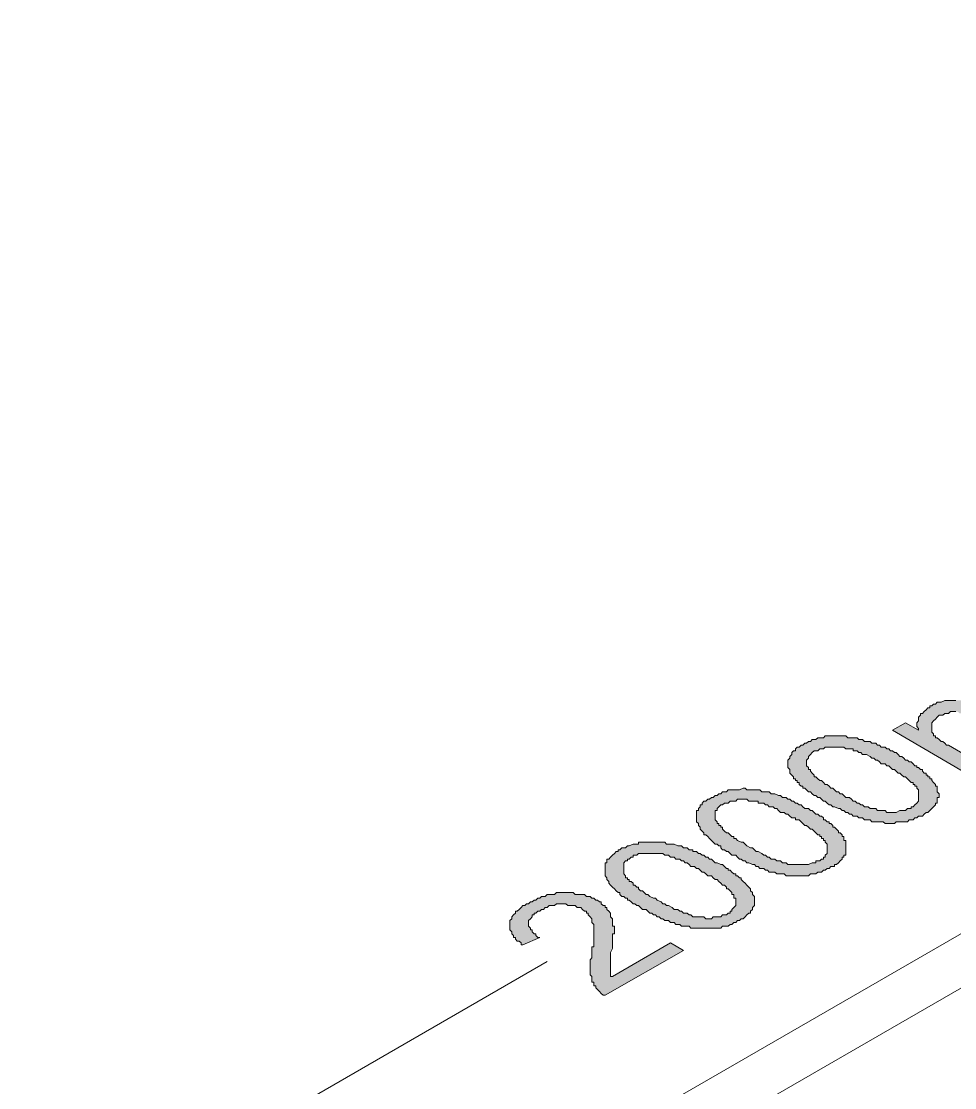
# Model space of a CAD drawing. Header units: inches. Extents: x -430764 to 256483, y 7374 to 217374.
# Drawn here: x 50618 to 60927, y 56700 to 68480 of the extents above; entities that cross this region are included whole.
import ezdxf

# ---------------------------------------------------------------- set-up
doc = ezdxf.new("R2010")
doc.units = ezdxf.units.IN
doc.header["$MEASUREMENT"] = 0
doc.layers.add('Background Stuff', color=252, linetype='Continuous', lineweight=5)
doc.layers.add('Layer 1', color=7, linetype='Continuous')

# ---------------------------------------------------------------- blocks, each defined once
blk = doc.blocks.new('block 3')
at = {"layer": 'Layer 1'}
h = blk.add_hatch(color=255, dxfattribs=at)
h.dxf.hatch_style = 2
h.paths.add_polyline_path([(428.805, -630.367), (424.063, -627.585), (424.784, -627.173), (425.506, -627.585), (425.506, -627.481), (425.403, -627.379), (425.403, -627.275), (425.403, -627.173), (425.506, -627.069), (425.506, -626.966), (425.506, -626.863), (425.609, -626.76), (425.609, -626.658), (425.712, -626.658), (425.815, -626.554), (425.918, -626.451), (426.021, -626.348), (426.124, -626.348), (426.124, -626.245), (426.228, -626.245), (426.331, -626.142), (426.433, -626.142), (426.537, -626.039), (426.64, -626.039), (426.743, -626.039), (426.949, -625.937), (427.052, -625.937), (427.155, -625.937), (427.258, -625.937), (427.361, -625.937), (427.464, -625.937), (427.567, -625.937), (427.773, -625.937), (427.877, -625.937), (427.98, -625.937), (428.083, -625.937), (428.186, -625.937), (428.289, -626.039), (428.289, -625.937), (428.289, -625.832), (428.289, -625.729), (428.289, -625.626), (428.289, -625.523), (428.289, -625.421), (428.289, -625.317), (428.392, -625.213), (428.392, -625.11), (428.495, -625.11), (428.495, -625.008), (428.598, -624.904), (428.701, -624.802), (428.805, -624.802), (428.908, -624.698), (429.01, -624.596), (429.113, -624.596), (429.32, -624.492), (429.422, -624.492), (429.526, -624.389), (429.629, -624.389), (429.732, -624.389), (429.835, -624.286), (429.938, -624.286), (430.041, -624.286), (430.145, -624.286), (430.247, -624.286), (430.351, -624.286), (430.454, -624.286), (430.557, -624.286), (430.66, -624.286), (430.763, -624.286), (430.866, -624.286), (430.969, -624.286), (431.072, -624.389), (431.175, -624.389), (431.278, -624.389), (431.382, -624.492), (431.485, -624.492), (431.587, -624.596), (431.69, -624.596), (431.794, -624.698), (431.897, -624.698), (432, -624.698), (435.298, -626.658), (434.474, -627.069), (431.485, -625.317), (431.382, -625.317), (431.278, -625.213), (431.175, -625.213), (431.072, -625.11), (430.969, -625.11), (430.866, -625.008), (430.763, -625.008), (430.66, -625.008), (430.557, -625.008), (430.454, -625.008), (430.351, -625.008), (430.247, -625.008), (430.041, -625.008), (429.938, -625.008), (429.835, -625.008), (429.732, -625.008), (429.629, -625.11), (429.526, -625.11), (429.422, -625.213), (429.32, -625.317), (429.217, -625.317), (429.113, -625.421), (429.113, -625.523), (429.01, -625.523), (429.01, -625.626), (429.01, -625.729), (429.01, -625.832), (429.01, -625.937), (429.01, -626.039), (429.01, -626.142), (429.113, -626.142), (429.113, -626.245), (429.217, -626.245), (429.217, -626.348), (429.32, -626.451), (429.422, -626.451), (429.526, -626.554), (429.629, -626.554), (429.732, -626.658), (432.412, -628.203), (431.69, -628.719), (428.598, -626.966), (428.495, -626.863), (428.392, -626.76), (428.289, -626.76), (428.083, -626.76), (427.98, -626.658), (427.877, -626.658), (427.773, -626.658), (427.67, -626.554), (427.567, -626.554), (427.464, -626.554), (427.361, -626.554), (427.258, -626.554), (427.155, -626.658), (427.052, -626.658), (426.949, -626.658), (426.846, -626.76), (426.743, -626.76), (426.64, -626.76), (426.537, -626.863), (426.433, -626.966), (426.331, -627.069), (426.228, -627.173), (426.228, -627.275), (426.228, -627.379), (426.228, -627.481), (426.228, -627.585), (426.228, -627.688), (426.331, -627.791), (426.331, -627.895), (426.433, -627.895), (426.433, -627.997), (426.537, -627.997), (426.64, -628.101), (426.743, -628.203), (426.846, -628.203), (426.949, -628.307), (427.052, -628.409), (427.155, -628.409), (429.629, -629.853)])
h = blk.add_hatch(color=255, dxfattribs=at)
h.dxf.hatch_style = 2
h.paths.add_polyline_path([(421.177, -631.091), (421.279, -631.091), (421.383, -631.193), (421.486, -631.296), (421.692, -631.296), (421.795, -631.398), (421.898, -631.502), (422.001, -631.502), (422.104, -631.604), (422.207, -631.604), (422.311, -631.708), (422.414, -631.708), (422.516, -631.812), (422.619, -631.812), (422.723, -631.812), (422.826, -631.914), (422.929, -631.914), (423.032, -631.914), (423.135, -631.914), (423.238, -632.018), (423.341, -632.018), (423.444, -632.018), (423.547, -632.018), (423.65, -632.018), (423.753, -632.12), (423.959, -632.12), (424.063, -632.12), (424.166, -632.12), (424.269, -632.12), (424.475, -632.018), (424.579, -632.018), (424.681, -632.018), (424.784, -632.018), (424.888, -631.914), (424.991, -631.914), (425.093, -631.914), (425.093, -631.812), (425.196, -631.812), (425.3, -631.708), (425.403, -631.604), (425.506, -631.502), (425.506, -631.398), (425.506, -631.296), (425.506, -631.193), (425.506, -631.091), (425.506, -630.985), (425.506, -630.884), (425.403, -630.78), (425.403, -630.678), (425.3, -630.678), (425.3, -630.574), (425.196, -630.574), (425.196, -630.472), (425.093, -630.472), (424.991, -630.367), (424.888, -630.265), (424.784, -630.162), (424.681, -630.162), (424.579, -630.059), (424.475, -629.956), (424.372, -629.956), (424.269, -629.853), (424.166, -629.75), (424.063, -629.75), (423.959, -629.646), (423.856, -629.543), (423.753, -629.543), (423.65, -629.44), (423.444, -629.44), (423.341, -629.337), (423.238, -629.234), (423.135, -629.234), (423.032, -629.131), (422.929, -629.131), (422.826, -629.028), (422.619, -628.925), (422.516, -628.925), (422.414, -628.925), (422.311, -628.821), (422.207, -628.821), (422.104, -628.719), (422.001, -628.719), (421.898, -628.719), (421.898, -628.616), (421.795, -628.616), (421.692, -628.616), (421.589, -628.616), (421.486, -628.616), (421.383, -628.514), (421.279, -628.514), (421.074, -628.514), (420.97, -628.514), (420.867, -628.514), (420.661, -628.514), (420.558, -628.514), (420.455, -628.514), (420.352, -628.514), (420.249, -628.616), (420.146, -628.616), (420.042, -628.616), (419.939, -628.719), (419.836, -628.719), (419.733, -628.719), (419.63, -628.821), (419.527, -628.925), (419.424, -629.028), (419.424, -629.131), (419.321, -629.234), (419.321, -629.337), (419.321, -629.44), (419.321, -629.543), (419.424, -629.646), (419.424, -629.75), (419.527, -629.75), (419.527, -629.853), (419.63, -629.956), (419.733, -630.059), (419.733, -630.162), (419.836, -630.162), (419.939, -630.265), (420.042, -630.367), (420.146, -630.367), (420.249, -630.472), (420.352, -630.574), (420.455, -630.574), (420.558, -630.678), (420.661, -630.78), (420.764, -630.78), (420.867, -630.884), (420.97, -630.985), (421.074, -630.985)])
h.paths.add_polyline_path([(420.352, -631.502), (420.249, -631.502), (420.146, -631.398), (420.042, -631.296), (419.939, -631.296), (419.836, -631.193), (419.733, -631.193), (419.63, -631.091), (419.527, -630.985), (419.424, -630.985), (419.321, -630.884), (419.218, -630.78), (419.115, -630.78), (419.115, -630.678), (419.012, -630.678), (418.909, -630.574), (418.909, -630.472), (418.806, -630.472), (418.806, -630.367), (418.702, -630.367), (418.702, -630.265), (418.6, -630.265), (418.6, -630.162), (418.497, -630.059), (418.393, -629.956), (418.393, -629.853), (418.393, -629.75), (418.29, -629.646), (418.29, -629.543), (418.29, -629.44), (418.29, -629.337), (418.29, -629.234), (418.393, -629.131), (418.393, -629.028), (418.497, -628.925), (418.497, -628.821), (418.6, -628.719), (418.702, -628.719), (418.702, -628.616), (418.806, -628.514), (418.909, -628.514), (419.012, -628.409), (419.115, -628.409), (419.218, -628.307), (419.321, -628.307), (419.424, -628.203), (419.527, -628.203), (419.63, -628.101), (419.733, -628.101), (419.836, -628.101), (419.939, -627.997), (420.042, -627.997), (420.146, -627.997), (420.249, -627.997), (420.352, -627.895), (420.455, -627.895), (420.558, -627.895), (420.764, -627.895), (420.867, -627.895), (420.97, -627.895), (421.074, -627.895), (421.279, -627.895), (421.383, -627.895), (421.486, -627.895), (421.589, -627.997), (421.692, -627.997), (421.898, -627.997), (422.001, -627.997), (422.104, -627.997), (422.207, -628.101), (422.311, -628.101), (422.414, -628.101), (422.516, -628.203), (422.723, -628.203), (422.826, -628.203), (422.929, -628.307), (423.032, -628.307), (423.135, -628.307), (423.238, -628.409), (423.341, -628.409), (423.444, -628.514), (423.547, -628.514), (423.65, -628.514), (423.753, -628.616), (423.856, -628.616), (423.959, -628.719), (424.063, -628.719), (424.166, -628.821), (424.269, -628.821), (424.372, -628.925), (424.475, -629.028), (424.579, -629.028), (424.681, -629.131), (424.784, -629.234), (424.888, -629.234), (424.991, -629.337), (425.093, -629.337), (425.196, -629.44), (425.3, -629.543), (425.403, -629.543), (425.403, -629.646), (425.506, -629.646), (425.609, -629.75), (425.712, -629.75), (425.712, -629.853), (425.815, -629.956), (425.918, -629.956), (425.918, -630.059), (426.021, -630.059), (426.021, -630.162), (426.124, -630.162), (426.124, -630.265), (426.228, -630.265), (426.228, -630.367), (426.331, -630.472), (426.433, -630.574), (426.433, -630.678), (426.537, -630.678), (426.537, -630.78), (426.537, -630.884), (426.537, -630.985), (426.64, -631.091), (426.64, -631.193), (426.64, -631.296), (426.537, -631.296), (426.537, -631.398), (426.537, -631.502), (426.537, -631.604), (426.433, -631.604), (426.433, -631.708), (426.331, -631.812), (426.228, -631.914), (426.124, -632.018), (426.021, -632.12), (425.918, -632.12), (425.815, -632.224), (425.712, -632.326), (425.609, -632.326), (425.506, -632.326), (425.403, -632.43), (425.3, -632.43), (425.196, -632.533), (425.093, -632.533), (424.991, -632.533), (424.888, -632.636), (424.681, -632.636), (424.579, -632.636), (424.475, -632.636), (424.372, -632.636), (424.269, -632.636), (424.166, -632.739), (424.063, -632.739), (423.856, -632.739), (423.753, -632.739), (423.65, -632.739), (423.547, -632.636), (423.444, -632.636), (423.341, -632.636), (423.238, -632.636), (423.135, -632.636), (423.032, -632.636), (422.929, -632.636), (422.826, -632.533), (422.723, -632.533), (422.619, -632.533), (422.516, -632.533), (422.414, -632.43), (422.311, -632.43), (422.207, -632.43), (422.104, -632.326), (422.001, -632.326), (421.898, -632.326), (421.795, -632.224), (421.692, -632.224), (421.589, -632.12), (421.486, -632.12), (421.383, -632.018), (421.279, -632.018), (421.177, -631.914), (421.074, -631.914), (420.867, -631.812), (420.764, -631.812), (420.661, -631.708), (420.558, -631.708), (420.455, -631.604)])
h = blk.add_hatch(color=255, dxfattribs=at)
h.dxf.hatch_style = 2
h.paths.add_polyline_path([(416.022, -633.976), (416.229, -634.079), (416.332, -634.079), (416.435, -634.182), (416.538, -634.285), (416.641, -634.285), (416.847, -634.389), (416.95, -634.491), (417.053, -634.491), (417.156, -634.594), (417.259, -634.594), (417.362, -634.697), (417.466, -634.697), (417.569, -634.697), (417.671, -634.801), (417.775, -634.801), (417.878, -634.801), (417.981, -634.904), (418.084, -634.904), (418.187, -634.904), (418.29, -635.007), (418.393, -635.007), (418.497, -635.007), (418.6, -635.007), (418.702, -635.007), (418.909, -635.007), (419.012, -635.007), (419.115, -635.007), (419.218, -635.007), (419.321, -635.007), (419.424, -635.007), (419.63, -634.904), (419.733, -634.904), (419.836, -634.904), (419.836, -634.801), (419.939, -634.801), (420.042, -634.801), (420.146, -634.697), (420.249, -634.697), (420.249, -634.594), (420.352, -634.594), (420.352, -634.491), (420.455, -634.389), (420.455, -634.285), (420.455, -634.182), (420.455, -634.079), (420.455, -633.976), (420.455, -633.873), (420.352, -633.77), (420.352, -633.668), (420.249, -633.668), (420.249, -633.562), (420.146, -633.562), (420.146, -633.461), (420.042, -633.461), (420.042, -633.356), (419.939, -633.356), (419.836, -633.255), (419.733, -633.151), (419.63, -633.049), (419.527, -633.049), (419.424, -632.944), (419.321, -632.842), (419.218, -632.842), (419.115, -632.739), (419.012, -632.636), (418.909, -632.533), (418.702, -632.533), (418.702, -632.43), (418.497, -632.43), (418.393, -632.326), (418.29, -632.224), (418.187, -632.224), (418.084, -632.12), (417.878, -632.12), (417.775, -632.018), (417.671, -631.914), (417.569, -631.914), (417.466, -631.812), (417.362, -631.812), (417.259, -631.812), (417.156, -631.708), (417.053, -631.708), (416.95, -631.604), (416.847, -631.604), (416.744, -631.604), (416.641, -631.604), (416.641, -631.502), (416.538, -631.502), (416.435, -631.502), (416.332, -631.502), (416.229, -631.502), (416.125, -631.502), (416.022, -631.398), (415.919, -631.398), (415.713, -631.398), (415.61, -631.398), (415.507, -631.398), (415.404, -631.502), (415.301, -631.502), (415.198, -631.502), (415.095, -631.502), (414.992, -631.604), (414.889, -631.604), (414.785, -631.604), (414.683, -631.708), (414.58, -631.708), (414.476, -631.812), (414.373, -631.914), (414.373, -632.018), (414.27, -632.018), (414.27, -632.12), (414.27, -632.224), (414.27, -632.326), (414.27, -632.43), (414.27, -632.533), (414.373, -632.636), (414.373, -632.739), (414.476, -632.739), (414.476, -632.842), (414.58, -632.842), (414.58, -632.944), (414.683, -632.944), (414.683, -633.049), (414.785, -633.151), (414.889, -633.255), (414.992, -633.255), (415.095, -633.356), (415.198, -633.461), (415.301, -633.461), (415.301, -633.562), (415.404, -633.562), (415.507, -633.668), (415.713, -633.77), (415.816, -633.77), (415.919, -633.873)])
h.paths.add_polyline_path([(415.198, -634.491), (415.095, -634.389), (414.992, -634.285), (414.889, -634.285), (414.785, -634.182), (414.683, -634.182), (414.58, -634.079), (414.58, -633.976), (414.476, -633.976), (414.373, -633.873), (414.27, -633.873), (414.167, -633.77), (414.063, -633.668), (413.961, -633.562), (413.857, -633.461), (413.754, -633.356), (413.651, -633.356), (413.651, -633.255), (413.548, -633.151), (413.445, -633.049), (413.445, -632.944), (413.342, -632.842), (413.342, -632.739), (413.239, -632.636), (413.239, -632.533), (413.239, -632.43), (413.239, -632.326), (413.239, -632.224), (413.239, -632.12), (413.239, -632.018), (413.342, -632.018), (413.342, -631.914), (413.445, -631.812), (413.445, -631.708), (413.548, -631.708), (413.548, -631.604), (413.651, -631.502), (413.754, -631.502), (413.857, -631.398), (413.961, -631.398), (414.063, -631.296), (414.167, -631.296), (414.27, -631.193), (414.373, -631.193), (414.476, -631.091), (414.58, -631.091), (414.683, -630.985), (414.785, -630.985), (414.889, -630.985), (414.992, -630.884), (415.095, -630.884), (415.198, -630.884), (415.301, -630.884), (415.404, -630.884), (415.507, -630.884), (415.61, -630.884), (415.816, -630.78), (415.919, -630.78), (416.022, -630.884), (416.125, -630.884), (416.332, -630.884), (416.435, -630.884), (416.538, -630.884), (416.641, -630.884), (416.744, -630.884), (416.847, -630.985), (417.053, -630.985), (417.156, -630.985), (417.259, -630.985), (417.362, -631.091), (417.466, -631.091), (417.569, -631.091), (417.775, -631.193), (417.878, -631.193), (417.981, -631.296), (418.084, -631.296), (418.187, -631.296), (418.29, -631.398), (418.393, -631.398), (418.497, -631.502), (418.6, -631.502), (418.702, -631.604), (418.806, -631.604), (418.909, -631.708), (419.012, -631.708), (419.115, -631.812), (419.218, -631.914), (419.424, -631.914), (419.527, -632.018), (419.63, -632.018), (419.733, -632.12), (419.836, -632.224), (419.939, -632.224), (420.042, -632.326), (420.146, -632.326), (420.249, -632.43), (420.249, -632.533), (420.352, -632.533), (420.455, -632.636), (420.558, -632.636), (420.558, -632.739), (420.661, -632.739), (420.764, -632.842), (420.764, -632.944), (420.867, -632.944), (420.97, -633.049), (421.074, -633.151), (421.074, -633.255), (421.177, -633.255), (421.279, -633.356), (421.279, -633.461), (421.383, -633.461), (421.383, -633.562), (421.383, -633.668), (421.486, -633.668), (421.486, -633.77), (421.486, -633.873), (421.486, -633.976), (421.486, -634.079), (421.486, -634.182), (421.486, -634.285), (421.486, -634.389), (421.486, -634.491), (421.383, -634.491), (421.383, -634.594), (421.279, -634.594), (421.279, -634.697), (421.177, -634.801), (421.074, -634.904), (420.97, -635.007), (420.867, -635.007), (420.867, -635.11), (420.764, -635.11), (420.661, -635.11), (420.558, -635.213), (420.455, -635.213), (420.352, -635.316), (420.249, -635.316), (420.146, -635.419), (420.042, -635.419), (419.939, -635.419), (419.836, -635.521), (419.733, -635.521), (419.63, -635.521), (419.527, -635.521), (419.424, -635.626), (419.321, -635.626), (419.218, -635.626), (419.012, -635.626), (418.909, -635.626), (418.806, -635.626), (418.702, -635.626), (418.6, -635.626), (418.497, -635.626), (418.393, -635.626), (418.29, -635.626), (418.187, -635.626), (418.084, -635.521), (417.981, -635.521), (417.878, -635.521), (417.775, -635.521), (417.671, -635.521), (417.569, -635.419), (417.466, -635.419), (417.362, -635.419), (417.259, -635.419), (417.156, -635.316), (417.053, -635.316), (416.95, -635.213), (416.847, -635.213), (416.744, -635.213), (416.641, -635.11), (416.538, -635.11), (416.435, -635.007), (416.332, -635.007), (416.125, -634.904), (416.022, -634.904), (415.919, -634.801), (415.816, -634.801), (415.713, -634.697), (415.61, -634.697), (415.507, -634.594), (415.404, -634.491)])
h = blk.add_hatch(color=255, dxfattribs=at)
h.dxf.hatch_style = 2
h.paths.add_polyline_path([(410.972, -636.861), (411.075, -636.966), (411.281, -637.068), (411.384, -637.171), (411.487, -637.171), (411.59, -637.274), (411.693, -637.274), (411.899, -637.377), (412.002, -637.48), (412.105, -637.48), (412.208, -637.48), (412.312, -637.584), (412.415, -637.584), (412.518, -637.688), (412.621, -637.688), (412.724, -637.688), (412.827, -637.789), (412.93, -637.789), (413.033, -637.894), (413.136, -637.894), (413.239, -637.894), (413.342, -637.894), (413.445, -637.894), (413.548, -637.894), (413.651, -637.894), (413.754, -637.996), (413.961, -637.996), (414.063, -637.996), (414.167, -637.894), (414.27, -637.894), (414.373, -637.894), (414.476, -637.894), (414.58, -637.894), (414.683, -637.789), (414.785, -637.789), (414.889, -637.789), (414.992, -637.688), (415.095, -637.688), (415.095, -637.584), (415.198, -637.584), (415.198, -637.48), (415.301, -637.377), (415.404, -637.274), (415.404, -637.171), (415.404, -637.068), (415.404, -636.966), (415.404, -636.861), (415.301, -636.861), (415.301, -636.759), (415.301, -636.656), (415.198, -636.656), (415.198, -636.553), (415.095, -636.45), (414.992, -636.347), (414.889, -636.347), (414.889, -636.245), (414.785, -636.14), (414.683, -636.14), (414.58, -636.038), (414.476, -635.934), (414.373, -635.832), (414.27, -635.832), (414.167, -635.729), (414.063, -635.626), (413.857, -635.626), (413.754, -635.521), (413.651, -635.419), (413.548, -635.419), (413.445, -635.316), (413.342, -635.213), (413.239, -635.213), (413.136, -635.11), (412.93, -635.11), (412.827, -635.007), (412.724, -634.904), (412.621, -634.904), (412.518, -634.801), (412.415, -634.801), (412.312, -634.697), (412.208, -634.697), (412.105, -634.697), (412.002, -634.594), (411.899, -634.594), (411.796, -634.594), (411.693, -634.491), (411.59, -634.491), (411.487, -634.491), (411.384, -634.389), (411.281, -634.389), (411.178, -634.389), (411.075, -634.389), (410.972, -634.389), (410.766, -634.389), (410.662, -634.389), (410.559, -634.389), (410.456, -634.389), (410.353, -634.389), (410.146, -634.389), (410.044, -634.389), (409.94, -634.491), (409.837, -634.491), (409.734, -634.491), (409.734, -634.594), (409.631, -634.594), (409.528, -634.697), (409.425, -634.697), (409.425, -634.801), (409.322, -634.801), (409.219, -634.904), (409.219, -635.007), (409.219, -635.11), (409.219, -635.213), (409.219, -635.316), (409.219, -635.419), (409.219, -635.521), (409.322, -635.626), (409.322, -635.729), (409.425, -635.729), (409.425, -635.832), (409.528, -635.832), (409.528, -635.934), (409.631, -635.934), (409.734, -636.038), (409.734, -636.14), (409.837, -636.14), (409.94, -636.245), (410.044, -636.245), (410.044, -636.347), (410.146, -636.45), (410.25, -636.45), (410.353, -636.553), (410.456, -636.656), (410.559, -636.656), (410.662, -636.759), (410.868, -636.861)])
h.paths.add_polyline_path([(410.146, -637.377), (410.044, -637.274), (409.94, -637.274), (409.837, -637.171), (409.734, -637.171), (409.631, -637.068), (409.528, -636.966), (409.425, -636.966), (409.425, -636.861), (409.322, -636.861), (409.219, -636.759), (409.116, -636.759), (409.013, -636.656), (409.013, -636.553), (408.91, -636.553), (408.807, -636.45), (408.704, -636.347), (408.601, -636.245), (408.498, -636.14), (408.395, -636.038), (408.395, -635.934), (408.292, -635.832), (408.292, -635.729), (408.188, -635.626), (408.188, -635.521), (408.188, -635.419), (408.188, -635.316), (408.188, -635.213), (408.188, -635.11), (408.188, -635.007), (408.188, -634.904), (408.292, -634.904), (408.292, -634.801), (408.292, -634.697), (408.395, -634.697), (408.498, -634.594), (408.601, -634.491), (408.704, -634.389), (408.807, -634.285), (408.91, -634.285), (408.91, -634.182), (409.013, -634.182), (409.116, -634.079), (409.219, -634.079), (409.322, -634.079), (409.425, -633.976), (409.528, -633.976), (409.734, -633.873), (409.837, -633.873), (409.94, -633.873), (410.044, -633.873), (410.044, -633.77), (410.25, -633.77), (410.353, -633.77), (410.456, -633.77), (410.559, -633.77), (410.662, -633.77), (410.868, -633.77), (410.972, -633.77), (411.075, -633.77), (411.178, -633.77), (411.384, -633.77), (411.487, -633.77), (411.59, -633.873), (411.693, -633.873), (411.796, -633.873), (411.899, -633.873), (412.002, -633.873), (412.208, -633.976), (412.312, -633.976), (412.415, -633.976), (412.518, -634.079), (412.621, -634.079), (412.724, -634.079), (412.827, -634.182), (412.93, -634.182), (413.033, -634.182), (413.033, -634.285), (413.136, -634.285), (413.239, -634.285), (413.342, -634.389), (413.445, -634.389), (413.548, -634.491), (413.651, -634.491), (413.754, -634.594), (413.857, -634.594), (413.961, -634.697), (414.063, -634.697), (414.167, -634.801), (414.27, -634.904), (414.373, -634.904), (414.58, -635.007), (414.683, -635.007), (414.785, -635.11), (414.889, -635.213), (414.992, -635.213), (414.992, -635.316), (415.095, -635.316), (415.198, -635.419), (415.301, -635.521), (415.404, -635.521), (415.404, -635.626), (415.507, -635.626), (415.61, -635.729), (415.713, -635.729), (415.713, -635.832), (415.816, -635.934), (415.919, -636.038), (416.022, -636.14), (416.125, -636.245), (416.229, -636.347), (416.229, -636.45), (416.332, -636.553), (416.332, -636.656), (416.435, -636.759), (416.435, -636.861), (416.435, -636.966), (416.435, -637.068), (416.435, -637.171), (416.435, -637.274), (416.332, -637.377), (416.332, -637.48), (416.229, -637.584), (416.229, -637.688), (416.125, -637.688), (416.022, -637.789), (415.919, -637.894), (415.816, -637.996), (415.713, -637.996), (415.61, -638.099), (415.507, -638.099), (415.404, -638.202), (415.301, -638.202), (415.198, -638.306), (415.095, -638.306), (414.992, -638.409), (414.889, -638.409), (414.785, -638.409), (414.683, -638.409), (414.58, -638.511), (414.476, -638.511), (414.373, -638.511), (414.27, -638.511), (414.063, -638.511), (413.961, -638.511), (413.857, -638.511), (413.754, -638.511), (413.651, -638.511), (413.445, -638.511), (413.342, -638.511), (413.239, -638.511), (413.136, -638.511), (413.033, -638.511), (412.93, -638.511), (412.827, -638.409), (412.724, -638.409), (412.621, -638.409), (412.518, -638.409), (412.415, -638.409), (412.312, -638.306), (412.208, -638.306), (412.105, -638.306), (412.002, -638.202), (411.899, -638.202), (411.796, -638.202), (411.693, -638.099), (411.487, -638.099), (411.384, -637.996), (411.281, -637.996), (411.178, -637.894), (411.075, -637.894), (410.972, -637.789), (410.868, -637.789), (410.766, -637.688), (410.662, -637.688), (410.559, -637.584), (410.456, -637.48), (410.25, -637.48)])
h = blk.add_hatch(color=255, dxfattribs=at)
h.dxf.hatch_style = 2
h.paths.add_polyline_path([(411.796, -639.336), (412.518, -639.748), (408.188, -642.223), (408.085, -642.223), (407.982, -642.12), (407.879, -642.016), (407.776, -641.913), (407.673, -641.81), (407.673, -641.707), (407.57, -641.707), (407.57, -641.604), (407.57, -641.501), (407.467, -641.501), (407.467, -641.398), (407.467, -641.294), (407.467, -641.191), (407.364, -641.088), (407.364, -640.985), (407.364, -640.883), (407.364, -640.779), (407.364, -640.676), (407.364, -640.572), (407.364, -640.471), (407.364, -640.366), (407.364, -640.265), (407.467, -640.16), (407.467, -640.058), (407.467, -639.954), (407.467, -639.852), (407.467, -639.748), (407.467, -639.646), (407.467, -639.543), (407.57, -639.543), (407.57, -639.439), (407.57, -639.336), (407.57, -639.233), (407.57, -639.13), (407.57, -639.027), (407.57, -638.924), (407.57, -638.822), (407.57, -638.717), (407.57, -638.614), (407.57, -638.511), (407.57, -638.409), (407.57, -638.306), (407.467, -638.202), (407.467, -638.099), (407.467, -637.996), (407.364, -637.894), (407.26, -637.789), (407.26, -637.688), (407.158, -637.688), (407.158, -637.584), (407.054, -637.584), (406.951, -637.48), (406.848, -637.377), (406.745, -637.377), (406.642, -637.377), (406.539, -637.274), (406.436, -637.274), (406.333, -637.274), (406.127, -637.274), (406.023, -637.171), (405.92, -637.171), (405.817, -637.171), (405.611, -637.171), (405.508, -637.171), (405.405, -637.274), (405.302, -637.274), (405.199, -637.274), (405.096, -637.274), (404.993, -637.377), (404.89, -637.377), (404.787, -637.48), (404.684, -637.48), (404.581, -637.584), (404.477, -637.584), (404.375, -637.688), (404.271, -637.688), (404.271, -637.789), (404.168, -637.789), (404.168, -637.894), (404.065, -637.996), (403.962, -638.099), (403.962, -638.202), (403.962, -638.306), (403.962, -638.409), (404.065, -638.511), (404.065, -638.614), (404.168, -638.614), (404.168, -638.717), (404.271, -638.822), (404.375, -638.822), (404.375, -638.924), (404.477, -639.027), (404.581, -639.027), (403.652, -639.439), (403.55, -639.439), (403.55, -639.336), (403.446, -639.233), (403.343, -639.233), (403.24, -639.13), (403.24, -639.027), (403.137, -639.027), (403.137, -638.924), (403.034, -638.822), (403.034, -638.717), (402.931, -638.614), (402.931, -638.511), (402.931, -638.409), (402.931, -638.306), (402.931, -638.202), (402.931, -638.099), (403.034, -637.996), (403.034, -637.894), (403.137, -637.789), (403.24, -637.688), (403.24, -637.584), (403.343, -637.584), (403.446, -637.48), (403.55, -637.377), (403.652, -637.274), (403.756, -637.274), (403.859, -637.171), (403.962, -637.171), (404.065, -637.068), (404.168, -637.068), (404.271, -636.966), (404.375, -636.966), (404.477, -636.861), (404.581, -636.861), (404.684, -636.759), (404.787, -636.759), (404.89, -636.759), (404.993, -636.656), (405.096, -636.656), (405.199, -636.656), (405.302, -636.656), (405.405, -636.656), (405.508, -636.553), (405.714, -636.553), (405.817, -636.553), (405.92, -636.553), (406.023, -636.553), (406.229, -636.553), (406.333, -636.553), (406.436, -636.553), (406.539, -636.656), (406.642, -636.656), (406.745, -636.656), (406.951, -636.656), (407.054, -636.656), (407.158, -636.759), (407.26, -636.759), (407.364, -636.759), (407.467, -636.861), (407.57, -636.861), (407.673, -636.966), (407.776, -636.966), (407.879, -637.068), (407.982, -637.068), (407.982, -637.171), (408.085, -637.274), (408.188, -637.274), (408.188, -637.377), (408.292, -637.377), (408.292, -637.48), (408.395, -637.584), (408.498, -637.688), (408.498, -637.789), (408.498, -637.894), (408.601, -637.996), (408.601, -638.099), (408.601, -638.202), (408.601, -638.306), (408.601, -638.409), (408.704, -638.409), (408.704, -638.511), (408.704, -638.614), (408.704, -638.717), (408.704, -638.822), (408.601, -638.822), (408.601, -638.924), (408.601, -639.027), (408.601, -639.13), (408.601, -639.233), (408.601, -639.336), (408.601, -639.439), (408.601, -639.543), (408.601, -639.646), (408.498, -639.852), (408.498, -639.954), (408.498, -640.058), (408.498, -640.16), (408.498, -640.265), (408.498, -640.366), (408.498, -640.471), (408.498, -640.572), (408.498, -640.676), (408.498, -640.779), (408.498, -640.883), (408.498, -640.985), (408.498, -641.088), (408.498, -641.191), (408.601, -641.191)])
at = {"layer": 'Layer 1', "color": 9, "lineweight": 0}
for points in [[(821.232, -414.723), (821.232, -411.734), (282.121, -722.935)], [(834.632, -422.455), (821.232, -414.723), (282.121, -725.924)]]:
    blk.add_lwpolyline(points, dxfattribs=at)
at = {"layer": 'Layer 1', "color": 255, "lineweight": 0}
for points in [[(428.805, -630.367), (424.063, -627.585), (424.784, -627.173), (425.506, -627.585), (425.506, -627.481), (425.403, -627.379), (425.403, -627.275), (425.403, -627.173), (425.506, -627.069), (425.506, -626.966), (425.506, -626.863), (425.609, -626.76), (425.609, -626.658), (425.712, -626.658), (425.815, -626.554), (425.918, -626.451), (426.021, -626.348), (426.124, -626.348), (426.124, -626.245), (426.228, -626.245), (426.331, -626.142), (426.433, -626.142), (426.537, -626.039), (426.64, -626.039), (426.743, -626.039), (426.949, -625.937), (427.052, -625.937), (427.155, -625.937), (427.258, -625.937), (427.361, -625.937), (427.464, -625.937), (427.567, -625.937)], [(427.567, -626.554), (427.464, -626.554), (427.361, -626.554), (427.258, -626.554), (427.155, -626.658), (427.052, -626.658), (426.949, -626.658), (426.846, -626.76), (426.743, -626.76), (426.64, -626.76), (426.537, -626.863), (426.433, -626.966), (426.331, -627.069), (426.228, -627.173), (426.228, -627.275), (426.228, -627.379), (426.228, -627.481), (426.228, -627.585), (426.228, -627.688), (426.331, -627.791), (426.331, -627.895), (426.433, -627.895), (426.433, -627.997), (426.537, -627.997), (426.64, -628.101), (426.743, -628.203), (426.846, -628.203), (426.949, -628.307), (427.052, -628.409), (427.155, -628.409), (429.629, -629.853)], [(420.352, -631.502), (420.249, -631.502), (420.146, -631.398), (420.042, -631.296), (419.939, -631.296), (419.836, -631.193), (419.733, -631.193), (419.63, -631.091), (419.527, -630.985), (419.424, -630.985), (419.321, -630.884), (419.218, -630.78), (419.115, -630.78), (419.115, -630.678), (419.012, -630.678), (418.909, -630.574), (418.909, -630.472), (418.806, -630.472), (418.806, -630.367), (418.702, -630.367), (418.702, -630.265), (418.6, -630.265), (418.6, -630.162), (418.497, -630.059), (418.393, -629.956), (418.393, -629.853), (418.393, -629.75), (418.29, -629.646), (418.29, -629.543), (418.29, -629.44), (418.29, -629.337), (418.29, -629.234), (418.393, -629.131), (418.393, -629.028), (418.497, -628.925), (418.497, -628.821), (418.6, -628.719), (418.702, -628.719), (418.702, -628.616), (418.806, -628.514), (418.909, -628.514), (419.012, -628.409), (419.115, -628.409), (419.218, -628.307), (419.321, -628.307), (419.424, -628.203), (419.527, -628.203), (419.63, -628.101), (419.733, -628.101), (419.836, -628.101), (419.939, -627.997), (420.042, -627.997), (420.146, -627.997), (420.249, -627.997), (420.352, -627.895), (420.455, -627.895), (420.558, -627.895), (420.764, -627.895), (420.867, -627.895), (420.97, -627.895), (421.074, -627.895), (421.279, -627.895), (421.383, -627.895), (421.486, -627.895), (421.589, -627.997), (421.692, -627.997), (421.898, -627.997), (422.001, -627.997), (422.104, -627.997), (422.207, -628.101), (422.311, -628.101), (422.414, -628.101), (422.516, -628.203), (422.723, -628.203), (422.826, -628.203), (422.929, -628.307), (423.032, -628.307), (423.135, -628.307), (423.238, -628.409), (423.341, -628.409), (423.444, -628.514), (423.547, -628.514), (423.65, -628.514), (423.753, -628.616), (423.856, -628.616), (423.959, -628.719), (424.063, -628.719), (424.166, -628.821), (424.269, -628.821), (424.372, -628.925), (424.475, -629.028), (424.579, -629.028), (424.681, -629.131), (424.784, -629.234), (424.888, -629.234), (424.991, -629.337), (425.093, -629.337), (425.196, -629.44), (425.3, -629.543), (425.403, -629.543), (425.403, -629.646), (425.506, -629.646), (425.609, -629.75), (425.712, -629.75), (425.712, -629.853), (425.815, -629.956), (425.918, -629.956), (425.918, -630.059), (426.021, -630.059), (426.021, -630.162), (426.124, -630.162), (426.124, -630.265), (426.228, -630.265), (426.228, -630.367), (426.331, -630.472), (426.433, -630.574), (426.433, -630.678), (426.537, -630.678), (426.537, -630.78), (426.537, -630.884), (426.537, -630.985), (426.64, -631.091), (426.64, -631.193), (426.64, -631.296), (426.537, -631.296), (426.537, -631.398), (426.537, -631.502), (426.537, -631.604), (426.433, -631.604), (426.433, -631.708), (426.331, -631.812), (426.228, -631.914), (426.124, -632.018), (426.021, -632.12), (425.918, -632.12), (425.815, -632.224), (425.712, -632.326), (425.609, -632.326), (425.506, -632.326), (425.403, -632.43), (425.3, -632.43), (425.196, -632.533), (425.093, -632.533), (424.991, -632.533), (424.888, -632.636), (424.681, -632.636), (424.579, -632.636), (424.475, -632.636), (424.372, -632.636), (424.269, -632.636), (424.166, -632.739), (424.063, -632.739), (423.856, -632.739), (423.753, -632.739), (423.65, -632.739), (423.547, -632.636), (423.444, -632.636), (423.341, -632.636), (423.238, -632.636), (423.135, -632.636), (423.032, -632.636), (422.929, -632.636), (422.826, -632.533), (422.723, -632.533), (422.619, -632.533), (422.516, -632.533), (422.414, -632.43), (422.311, -632.43), (422.207, -632.43), (422.104, -632.326), (422.001, -632.326), (421.898, -632.326), (421.795, -632.224), (421.692, -632.224), (421.589, -632.12), (421.486, -632.12), (421.383, -632.018), (421.279, -632.018), (421.177, -631.914), (421.074, -631.914), (420.867, -631.812), (420.764, -631.812), (420.661, -631.708), (420.558, -631.708), (420.455, -631.604), (420.352, -631.502)], [(421.177, -631.091), (421.279, -631.091), (421.383, -631.193), (421.486, -631.296), (421.692, -631.296), (421.795, -631.398), (421.898, -631.502), (422.001, -631.502), (422.104, -631.604), (422.207, -631.604), (422.311, -631.708), (422.414, -631.708), (422.516, -631.812), (422.619, -631.812), (422.723, -631.812), (422.826, -631.914), (422.929, -631.914), (423.032, -631.914), (423.135, -631.914), (423.238, -632.018), (423.341, -632.018), (423.444, -632.018), (423.547, -632.018), (423.65, -632.018), (423.753, -632.12), (423.959, -632.12), (424.063, -632.12), (424.166, -632.12), (424.269, -632.12), (424.475, -632.018), (424.579, -632.018), (424.681, -632.018), (424.784, -632.018), (424.888, -631.914), (424.991, -631.914), (425.093, -631.914), (425.093, -631.812), (425.196, -631.812), (425.3, -631.708), (425.403, -631.604), (425.506, -631.502), (425.506, -631.398), (425.506, -631.296), (425.506, -631.193), (425.506, -631.091), (425.506, -630.985), (425.506, -630.884), (425.403, -630.78), (425.403, -630.678), (425.3, -630.678), (425.3, -630.574), (425.196, -630.574), (425.196, -630.472), (425.093, -630.472), (424.991, -630.367), (424.888, -630.265), (424.784, -630.162), (424.681, -630.162), (424.579, -630.059), (424.475, -629.956), (424.372, -629.956), (424.269, -629.853), (424.166, -629.75), (424.063, -629.75), (423.959, -629.646), (423.856, -629.543), (423.753, -629.543), (423.65, -629.44), (423.444, -629.44), (423.341, -629.337), (423.238, -629.234), (423.135, -629.234), (423.032, -629.131), (422.929, -629.131), (422.826, -629.028), (422.619, -628.925), (422.516, -628.925), (422.414, -628.925), (422.311, -628.821), (422.207, -628.821), (422.104, -628.719), (422.001, -628.719), (421.898, -628.719), (421.898, -628.616), (421.795, -628.616), (421.692, -628.616), (421.589, -628.616), (421.486, -628.616), (421.383, -628.514), (421.279, -628.514), (421.074, -628.514), (420.97, -628.514), (420.867, -628.514), (420.661, -628.514), (420.558, -628.514), (420.455, -628.514), (420.352, -628.514), (420.249, -628.616), (420.146, -628.616), (420.042, -628.616), (419.939, -628.719), (419.836, -628.719), (419.733, -628.719), (419.63, -628.821), (419.527, -628.925), (419.424, -629.028), (419.424, -629.131), (419.321, -629.234), (419.321, -629.337), (419.321, -629.44), (419.321, -629.543), (419.424, -629.646), (419.424, -629.75), (419.527, -629.75), (419.527, -629.853), (419.63, -629.956), (419.733, -630.059), (419.733, -630.162), (419.836, -630.162), (419.939, -630.265), (420.042, -630.367), (420.146, -630.367), (420.249, -630.472), (420.352, -630.574), (420.455, -630.574), (420.558, -630.678), (420.661, -630.78), (420.764, -630.78), (420.867, -630.884), (420.97, -630.985), (421.074, -630.985), (421.177, -631.091)], [(415.198, -634.491), (415.095, -634.389), (414.992, -634.285), (414.889, -634.285), (414.785, -634.182), (414.683, -634.182), (414.58, -634.079), (414.58, -633.976), (414.476, -633.976), (414.373, -633.873), (414.27, -633.873), (414.167, -633.77), (414.063, -633.668), (413.961, -633.562), (413.857, -633.461), (413.754, -633.356), (413.651, -633.356), (413.651, -633.255), (413.548, -633.151), (413.445, -633.049), (413.445, -632.944), (413.342, -632.842), (413.342, -632.739), (413.239, -632.636), (413.239, -632.533), (413.239, -632.43), (413.239, -632.326), (413.239, -632.224), (413.239, -632.12), (413.239, -632.018), (413.342, -632.018), (413.342, -631.914), (413.445, -631.812), (413.445, -631.708), (413.548, -631.708), (413.548, -631.604), (413.651, -631.502), (413.754, -631.502), (413.857, -631.398), (413.961, -631.398), (414.063, -631.296), (414.167, -631.296), (414.27, -631.193), (414.373, -631.193), (414.476, -631.091), (414.58, -631.091), (414.683, -630.985), (414.785, -630.985), (414.889, -630.985), (414.992, -630.884), (415.095, -630.884), (415.198, -630.884), (415.301, -630.884), (415.404, -630.884), (415.507, -630.884), (415.61, -630.884), (415.816, -630.78), (415.919, -630.78), (416.022, -630.884), (416.125, -630.884), (416.332, -630.884), (416.435, -630.884), (416.538, -630.884), (416.641, -630.884), (416.744, -630.884), (416.847, -630.985), (417.053, -630.985), (417.156, -630.985), (417.259, -630.985), (417.362, -631.091), (417.466, -631.091), (417.569, -631.091), (417.775, -631.193), (417.878, -631.193), (417.981, -631.296), (418.084, -631.296), (418.187, -631.296), (418.29, -631.398), (418.393, -631.398), (418.497, -631.502), (418.6, -631.502), (418.702, -631.604), (418.806, -631.604), (418.909, -631.708), (419.012, -631.708), (419.115, -631.812), (419.218, -631.914), (419.424, -631.914), (419.527, -632.018), (419.63, -632.018), (419.733, -632.12), (419.836, -632.224), (419.939, -632.224), (420.042, -632.326), (420.146, -632.326), (420.249, -632.43), (420.249, -632.533), (420.352, -632.533), (420.455, -632.636), (420.558, -632.636), (420.558, -632.739), (420.661, -632.739), (420.764, -632.842), (420.764, -632.944), (420.867, -632.944), (420.97, -633.049), (421.074, -633.151), (421.074, -633.255), (421.177, -633.255), (421.279, -633.356), (421.279, -633.461), (421.383, -633.461), (421.383, -633.562), (421.383, -633.668), (421.486, -633.668), (421.486, -633.77), (421.486, -633.873), (421.486, -633.976), (421.486, -634.079), (421.486, -634.182), (421.486, -634.285), (421.486, -634.389), (421.486, -634.491), (421.383, -634.491), (421.383, -634.594), (421.279, -634.594), (421.279, -634.697), (421.177, -634.801), (421.074, -634.904), (420.97, -635.007), (420.867, -635.007), (420.867, -635.11), (420.764, -635.11), (420.661, -635.11), (420.558, -635.213), (420.455, -635.213), (420.352, -635.316), (420.249, -635.316), (420.146, -635.419), (420.042, -635.419), (419.939, -635.419), (419.836, -635.521), (419.733, -635.521), (419.63, -635.521), (419.527, -635.521), (419.424, -635.626), (419.321, -635.626), (419.218, -635.626), (419.012, -635.626), (418.909, -635.626), (418.806, -635.626), (418.702, -635.626), (418.6, -635.626), (418.497, -635.626), (418.393, -635.626), (418.29, -635.626), (418.187, -635.626), (418.084, -635.521), (417.981, -635.521), (417.878, -635.521), (417.775, -635.521), (417.671, -635.521), (417.569, -635.419), (417.466, -635.419), (417.362, -635.419), (417.259, -635.419), (417.156, -635.316), (417.053, -635.316), (416.95, -635.213), (416.847, -635.213), (416.744, -635.213), (416.641, -635.11), (416.538, -635.11), (416.435, -635.007), (416.332, -635.007), (416.125, -634.904), (416.022, -634.904), (415.919, -634.801), (415.816, -634.801), (415.713, -634.697), (415.61, -634.697), (415.507, -634.594), (415.404, -634.491), (415.198, -634.491)], [(416.022, -633.976), (416.229, -634.079), (416.332, -634.079), (416.435, -634.182), (416.538, -634.285), (416.641, -634.285), (416.847, -634.389), (416.95, -634.491), (417.053, -634.491), (417.156, -634.594), (417.259, -634.594), (417.362, -634.697), (417.466, -634.697), (417.569, -634.697), (417.671, -634.801), (417.775, -634.801), (417.878, -634.801), (417.981, -634.904), (418.084, -634.904), (418.187, -634.904), (418.29, -635.007), (418.393, -635.007), (418.497, -635.007), (418.6, -635.007), (418.702, -635.007), (418.909, -635.007), (419.012, -635.007), (419.115, -635.007), (419.218, -635.007), (419.321, -635.007), (419.424, -635.007), (419.63, -634.904), (419.733, -634.904), (419.836, -634.904), (419.836, -634.801), (419.939, -634.801), (420.042, -634.801), (420.146, -634.697), (420.249, -634.697), (420.249, -634.594), (420.352, -634.594), (420.352, -634.491), (420.455, -634.389), (420.455, -634.285), (420.455, -634.182), (420.455, -634.079), (420.455, -633.976), (420.455, -633.873), (420.352, -633.77), (420.352, -633.668), (420.249, -633.668), (420.249, -633.562), (420.146, -633.562), (420.146, -633.461), (420.042, -633.461), (420.042, -633.356), (419.939, -633.356), (419.836, -633.255), (419.733, -633.151), (419.63, -633.049), (419.527, -633.049), (419.424, -632.944), (419.321, -632.842), (419.218, -632.842), (419.115, -632.739), (419.012, -632.636), (418.909, -632.533), (418.702, -632.533), (418.702, -632.43), (418.497, -632.43), (418.393, -632.326), (418.29, -632.224), (418.187, -632.224), (418.084, -632.12), (417.878, -632.12), (417.775, -632.018), (417.671, -631.914), (417.569, -631.914), (417.466, -631.812), (417.362, -631.812), (417.259, -631.812), (417.156, -631.708), (417.053, -631.708), (416.95, -631.604), (416.847, -631.604), (416.744, -631.604), (416.641, -631.604), (416.641, -631.502), (416.538, -631.502), (416.435, -631.502), (416.332, -631.502), (416.229, -631.502), (416.125, -631.502), (416.022, -631.398), (415.919, -631.398), (415.713, -631.398), (415.61, -631.398), (415.507, -631.398), (415.404, -631.502), (415.301, -631.502), (415.198, -631.502), (415.095, -631.502), (414.992, -631.604), (414.889, -631.604), (414.785, -631.604), (414.683, -631.708), (414.58, -631.708), (414.476, -631.812), (414.373, -631.914), (414.373, -632.018), (414.27, -632.018), (414.27, -632.12), (414.27, -632.224), (414.27, -632.326), (414.27, -632.43), (414.27, -632.533), (414.373, -632.636), (414.373, -632.739), (414.476, -632.739), (414.476, -632.842), (414.58, -632.842), (414.58, -632.944), (414.683, -632.944), (414.683, -633.049), (414.785, -633.151), (414.889, -633.255), (414.992, -633.255), (415.095, -633.356), (415.198, -633.461), (415.301, -633.461), (415.301, -633.562), (415.404, -633.562), (415.507, -633.668), (415.713, -633.77), (415.816, -633.77), (415.919, -633.873), (416.022, -633.976)], [(410.146, -637.377), (410.044, -637.274), (409.94, -637.274), (409.837, -637.171), (409.734, -637.171), (409.631, -637.068), (409.528, -636.966), (409.425, -636.966), (409.425, -636.861), (409.322, -636.861), (409.219, -636.759), (409.116, -636.759), (409.013, -636.656), (409.013, -636.553), (408.91, -636.553), (408.807, -636.45), (408.704, -636.347), (408.601, -636.245), (408.498, -636.14), (408.395, -636.038), (408.395, -635.934), (408.292, -635.832), (408.292, -635.729), (408.188, -635.626), (408.188, -635.521), (408.188, -635.419), (408.188, -635.316), (408.188, -635.213), (408.188, -635.11), (408.188, -635.007), (408.188, -634.904), (408.292, -634.904), (408.292, -634.801), (408.292, -634.697), (408.395, -634.697), (408.498, -634.594), (408.601, -634.491), (408.704, -634.389), (408.807, -634.285), (408.91, -634.285), (408.91, -634.182), (409.013, -634.182), (409.116, -634.079), (409.219, -634.079), (409.322, -634.079), (409.425, -633.976), (409.528, -633.976), (409.734, -633.873), (409.837, -633.873), (409.94, -633.873), (410.044, -633.873), (410.044, -633.77), (410.25, -633.77), (410.353, -633.77), (410.456, -633.77), (410.559, -633.77), (410.662, -633.77), (410.868, -633.77), (410.972, -633.77), (411.075, -633.77), (411.178, -633.77), (411.384, -633.77), (411.487, -633.77), (411.59, -633.873), (411.693, -633.873), (411.796, -633.873), (411.899, -633.873), (412.002, -633.873), (412.208, -633.976), (412.312, -633.976), (412.415, -633.976), (412.518, -634.079), (412.621, -634.079), (412.724, -634.079), (412.827, -634.182), (412.93, -634.182), (413.033, -634.182), (413.033, -634.285), (413.136, -634.285), (413.239, -634.285), (413.342, -634.389), (413.445, -634.389), (413.548, -634.491), (413.651, -634.491), (413.754, -634.594), (413.857, -634.594), (413.961, -634.697), (414.063, -634.697), (414.167, -634.801), (414.27, -634.904), (414.373, -634.904), (414.58, -635.007), (414.683, -635.007), (414.785, -635.11), (414.889, -635.213), (414.992, -635.213), (414.992, -635.316), (415.095, -635.316), (415.198, -635.419), (415.301, -635.521), (415.404, -635.521), (415.404, -635.626), (415.507, -635.626), (415.61, -635.729), (415.713, -635.729), (415.713, -635.832), (415.816, -635.934), (415.919, -636.038), (416.022, -636.14), (416.125, -636.245), (416.229, -636.347), (416.229, -636.45), (416.332, -636.553), (416.332, -636.656), (416.435, -636.759), (416.435, -636.861), (416.435, -636.966), (416.435, -637.068), (416.435, -637.171), (416.435, -637.274), (416.332, -637.377), (416.332, -637.48), (416.229, -637.584), (416.229, -637.688), (416.125, -637.688), (416.022, -637.789), (415.919, -637.894), (415.816, -637.996), (415.713, -637.996), (415.61, -638.099), (415.507, -638.099), (415.404, -638.202), (415.301, -638.202), (415.198, -638.306), (415.095, -638.306), (414.992, -638.409), (414.889, -638.409), (414.785, -638.409), (414.683, -638.409), (414.58, -638.511), (414.476, -638.511), (414.373, -638.511), (414.27, -638.511), (414.063, -638.511), (413.961, -638.511), (413.857, -638.511), (413.754, -638.511), (413.651, -638.511), (413.445, -638.511), (413.342, -638.511), (413.239, -638.511), (413.136, -638.511), (413.033, -638.511), (412.93, -638.511), (412.827, -638.409), (412.724, -638.409), (412.621, -638.409), (412.518, -638.409), (412.415, -638.409), (412.312, -638.306), (412.208, -638.306), (412.105, -638.306), (412.002, -638.202), (411.899, -638.202), (411.796, -638.202), (411.693, -638.099), (411.487, -638.099), (411.384, -637.996), (411.281, -637.996), (411.178, -637.894), (411.075, -637.894), (410.972, -637.789), (410.868, -637.789), (410.766, -637.688), (410.662, -637.688), (410.559, -637.584), (410.456, -637.48), (410.25, -637.48), (410.146, -637.377)], [(410.972, -636.861), (411.075, -636.966), (411.281, -637.068), (411.384, -637.171), (411.487, -637.171), (411.59, -637.274), (411.693, -637.274), (411.899, -637.377), (412.002, -637.48), (412.105, -637.48), (412.208, -637.48), (412.312, -637.584), (412.415, -637.584), (412.518, -637.688), (412.621, -637.688), (412.724, -637.688), (412.827, -637.789), (412.93, -637.789), (413.033, -637.894), (413.136, -637.894), (413.239, -637.894), (413.342, -637.894), (413.445, -637.894), (413.548, -637.894), (413.651, -637.894), (413.754, -637.996), (413.961, -637.996), (414.063, -637.996), (414.167, -637.894), (414.27, -637.894), (414.373, -637.894), (414.476, -637.894), (414.58, -637.894), (414.683, -637.789), (414.785, -637.789), (414.889, -637.789), (414.992, -637.688), (415.095, -637.688), (415.095, -637.584), (415.198, -637.584), (415.198, -637.48), (415.301, -637.377), (415.404, -637.274), (415.404, -637.171), (415.404, -637.068), (415.404, -636.966), (415.404, -636.861), (415.301, -636.861), (415.301, -636.759), (415.301, -636.656), (415.198, -636.656), (415.198, -636.553), (415.095, -636.45), (414.992, -636.347), (414.889, -636.347), (414.889, -636.245), (414.785, -636.14), (414.683, -636.14), (414.58, -636.038), (414.476, -635.934), (414.373, -635.832), (414.27, -635.832), (414.167, -635.729), (414.063, -635.626), (413.857, -635.626), (413.754, -635.521), (413.651, -635.419), (413.548, -635.419), (413.445, -635.316), (413.342, -635.213), (413.239, -635.213), (413.136, -635.11), (412.93, -635.11), (412.827, -635.007), (412.724, -634.904), (412.621, -634.904), (412.518, -634.801), (412.415, -634.801), (412.312, -634.697), (412.208, -634.697), (412.105, -634.697), (412.002, -634.594), (411.899, -634.594), (411.796, -634.594), (411.693, -634.491), (411.59, -634.491), (411.487, -634.491), (411.384, -634.389), (411.281, -634.389), (411.178, -634.389), (411.075, -634.389), (410.972, -634.389), (410.766, -634.389), (410.662, -634.389), (410.559, -634.389), (410.456, -634.389), (410.353, -634.389), (410.146, -634.389), (410.044, -634.389), (409.94, -634.491), (409.837, -634.491), (409.734, -634.491), (409.734, -634.594), (409.631, -634.594), (409.528, -634.697), (409.425, -634.697), (409.425, -634.801), (409.322, -634.801), (409.219, -634.904), (409.219, -635.007), (409.219, -635.11), (409.219, -635.213), (409.219, -635.316), (409.219, -635.419), (409.219, -635.521), (409.322, -635.626), (409.322, -635.729), (409.425, -635.729), (409.425, -635.832), (409.528, -635.832), (409.528, -635.934), (409.631, -635.934), (409.734, -636.038), (409.734, -636.14), (409.837, -636.14), (409.94, -636.245), (410.044, -636.245), (410.044, -636.347), (410.146, -636.45), (410.25, -636.45), (410.353, -636.553), (410.456, -636.656), (410.559, -636.656), (410.662, -636.759), (410.868, -636.861), (410.972, -636.861)], [(411.796, -639.336), (412.518, -639.748), (408.188, -642.223), (408.085, -642.223), (407.982, -642.12), (407.879, -642.016), (407.776, -641.913), (407.673, -641.81), (407.673, -641.707), (407.57, -641.707), (407.57, -641.604), (407.57, -641.501), (407.467, -641.501), (407.467, -641.398), (407.467, -641.294), (407.467, -641.191), (407.364, -641.088), (407.364, -640.985), (407.364, -640.883), (407.364, -640.779), (407.364, -640.676), (407.364, -640.572), (407.364, -640.471), (407.364, -640.366), (407.364, -640.265), (407.467, -640.16), (407.467, -640.058), (407.467, -639.954), (407.467, -639.852), (407.467, -639.748), (407.467, -639.646), (407.467, -639.543), (407.57, -639.543), (407.57, -639.439), (407.57, -639.336), (407.57, -639.233), (407.57, -639.13), (407.57, -639.027), (407.57, -638.924), (407.57, -638.822), (407.57, -638.717), (407.57, -638.614), (407.57, -638.511), (407.57, -638.409), (407.57, -638.306), (407.467, -638.202), (407.467, -638.099), (407.467, -637.996), (407.364, -637.894), (407.26, -637.789), (407.26, -637.688), (407.158, -637.688), (407.158, -637.584), (407.054, -637.584), (406.951, -637.48), (406.848, -637.377), (406.745, -637.377), (406.642, -637.377), (406.539, -637.274), (406.436, -637.274), (406.333, -637.274), (406.127, -637.274), (406.023, -637.171), (405.92, -637.171), (405.817, -637.171), (405.611, -637.171), (405.508, -637.171), (405.405, -637.274), (405.302, -637.274), (405.199, -637.274), (405.096, -637.274), (404.993, -637.377), (404.89, -637.377), (404.787, -637.48), (404.684, -637.48), (404.581, -637.584), (404.477, -637.584), (404.375, -637.688), (404.271, -637.688), (404.271, -637.789), (404.168, -637.789), (404.168, -637.894), (404.065, -637.996), (403.962, -638.099), (403.962, -638.202), (403.962, -638.306), (403.962, -638.409), (404.065, -638.511), (404.065, -638.614), (404.168, -638.614), (404.168, -638.717), (404.271, -638.822), (404.375, -638.822), (404.375, -638.924), (404.477, -639.027), (404.581, -639.027), (403.652, -639.439), (403.55, -639.439), (403.55, -639.336), (403.446, -639.233), (403.343, -639.233), (403.24, -639.13), (403.24, -639.027), (403.137, -639.027), (403.137, -638.924), (403.034, -638.822), (403.034, -638.717), (402.931, -638.614), (402.931, -638.511), (402.931, -638.409), (402.931, -638.306), (402.931, -638.202), (402.931, -638.099), (403.034, -637.996), (403.034, -637.894), (403.137, -637.789), (403.24, -637.688), (403.24, -637.584), (403.343, -637.584), (403.446, -637.48), (403.55, -637.377), (403.652, -637.274), (403.756, -637.274), (403.859, -637.171), (403.962, -637.171), (404.065, -637.068), (404.168, -637.068), (404.271, -636.966), (404.375, -636.966), (404.477, -636.861), (404.581, -636.861), (404.684, -636.759), (404.787, -636.759), (404.89, -636.759), (404.993, -636.656), (405.096, -636.656), (405.199, -636.656), (405.302, -636.656), (405.405, -636.656), (405.508, -636.553), (405.714, -636.553), (405.817, -636.553), (405.92, -636.553), (406.023, -636.553), (406.229, -636.553), (406.333, -636.553), (406.436, -636.553), (406.539, -636.656), (406.642, -636.656), (406.745, -636.656), (406.951, -636.656), (407.054, -636.656), (407.158, -636.759), (407.26, -636.759), (407.364, -636.759), (407.467, -636.861), (407.57, -636.861), (407.673, -636.966), (407.776, -636.966), (407.879, -637.068), (407.982, -637.068), (407.982, -637.171), (408.085, -637.274), (408.188, -637.274), (408.188, -637.377), (408.292, -637.377), (408.292, -637.48), (408.395, -637.584), (408.498, -637.688), (408.498, -637.789), (408.498, -637.894), (408.601, -637.996), (408.601, -638.099), (408.601, -638.202), (408.601, -638.306), (408.601, -638.409), (408.704, -638.409), (408.704, -638.511), (408.704, -638.614), (408.704, -638.717), (408.704, -638.822), (408.601, -638.822), (408.601, -638.924), (408.601, -639.027), (408.601, -639.13), (408.601, -639.233), (408.601, -639.336), (408.601, -639.439), (408.601, -639.543), (408.601, -639.646), (408.498, -639.852), (408.498, -639.954), (408.498, -640.058), (408.498, -640.16), (408.498, -640.265), (408.498, -640.366), (408.498, -640.471), (408.498, -640.572), (408.498, -640.676), (408.498, -640.779), (408.498, -640.883), (408.498, -640.985), (408.498, -641.088), (408.498, -641.191), (408.601, -641.191), (411.796, -639.336)]]:
    blk.add_lwpolyline(points, dxfattribs=at)
at = {"layer": 'Layer 1', "color": 5, "lineweight": 0}
blk.add_lwpolyline([(378.604, -655.622), (404.993, -640.366)], dxfattribs=at)
blk = doc.blocks.new('Isometric')
at = {"layer": 'Layer 1', "xscale": 200, "yscale": 200, "zscale": 200}
blk.add_blockref('block 3', (-56424, 145185), dxfattribs=at)

msp = doc.modelspace()

# ---------------------------------------------------------------- block references
at = {"layer": 'Background Stuff'}
msp.add_blockref('Isometric', (31851.58203, 40980.31673), dxfattribs=at)

doc.saveas('drawing.dxf')
